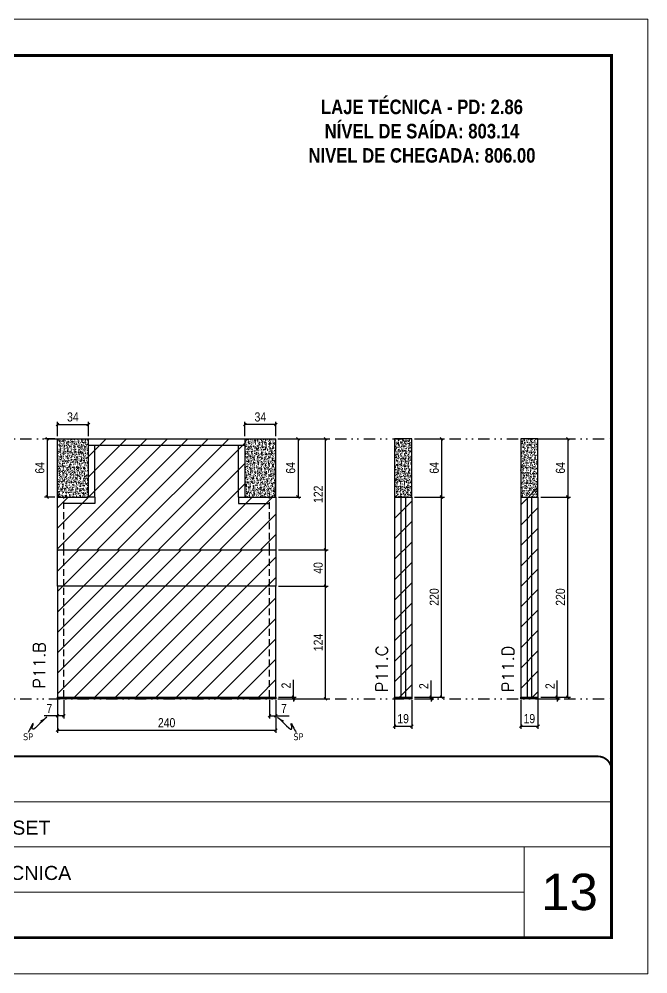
# Model space of a CAD drawing. Extents: x 808 to 7089, y -98 to 17032.
# Drawn here: x 1602 to 2293, y 12537 to 13587 of the extents above; entities that cross this region are included whole.
import ezdxf

# ---------------------------------------------------------------- set-up
doc = ezdxf.new("R2010")
doc.units = 0
for name, pattern in [('CONTINUO', [0]), ('DASHED', [0.75, 0.5, -0.25]), ('DIVIDE2', [0.625, 0.25, -0.125, 0, -0.125, 0, -0.125]), ('HIDDEN', [0.375, 0.25, -0.125])]:
    doc.linetypes.add(name, pattern=pattern)
for name, color, linetype, lineweight in [('CARIMBO', 255, 'Continuous', 9), ('Folhas', 255, 'Continuous', 9), ('REAPROVEITAMENTO', 251, 'Continuous', 9), ('SARRAFO DE PRESSAO', 251, 'DASHED', 9), ('Texto Seção', 7, 'Continuous', 15)]:
    doc.layers.add(name, color=color, linetype=linetype, lineweight=lineweight)
for name, color, linetype in [('COTA', 241, 'Continuous'), ('NOMENCLATURA', 7, 'Continuous'), ('Nível', 160, 'Continuous'), ('Painéis', 200, 'Continuous'), ('SARR_2.2x7', 40, 'Continuous'), ('Sarrafo de Pressão', 42, 'HIDDEN'), ('texto', 7, 'Continuous')]:
    doc.layers.add(name, color=color, linetype=linetype)
doc.styles.add('ARIAL', font='arial.ttf')
doc.styles.add('COTA TECNICA', font='techl___.ttf', dxfattribs={"height": 10})
doc.styles.add('COTA TECNICA-50', font='techl___.ttf', dxfattribs={"height": 10})
doc.styles.add('REGUA-120', font='ROMANS.shx', dxfattribs={"height": 15})
doc.styles.add('ROMANC', font='techb___.ttf', dxfattribs={"height": 2.5})
doc.styles.get("Standard").update_dxf_attribs({"font": 'arial.ttf'})
doc.dimstyles.new('COTA PAINEL-50', dxfattribs={"dimtxt": 10, "dimasz": 3, "dimexe": 3, "dimexo": 3, "dimgap": 3, "dimtad": 1, "dimdec": 1, "dimzin": 12, "dimdsep": 46, "dimtxsty": 'COTA TECNICA-50', "dimblk1": 'OBLIQUE', "dimblk2": 'OBLIQUE', "dimsah": 1, "dimcen": 0.9, "dimclrd": 4, "dimclre": 4, "dimclrt": 240, "dimadec": 1, "dimazin": 3, "dimtfac": 1, "dimtdec": 1, "dimtmove": 0, "dimatfit": 3, "dimfxl": 1, "dimtolj": 1, "dimtzin": 12, "dimarcsym": 0})
doc.dimstyles.new('PAINEL', dxfattribs={"dimtxt": 10, "dimasz": 3, "dimexe": 3, "dimexo": 3, "dimgap": 3, "dimtad": 1, "dimdec": 1, "dimzin": 12, "dimdsep": 46, "dimtxsty": 'COTA TECNICA', "dimblk1": 'OBLIQUE', "dimblk2": 'OBLIQUE', "dimsah": 1, "dimcen": 0.9, "dimclrd": 4, "dimclre": 4, "dimclrt": 240, "dimadec": 1, "dimazin": 3, "dimtfac": 1, "dimtdec": 1, "dimtmove": 0, "dimatfit": 3, "dimfxl": 1, "dimtolj": 1, "dimtzin": 12, "dimarcsym": 0})
doc.dimstyles.get("Standard").update_dxf_attribs({"dimtxt": 0.18, "dimasz": 0.18, "dimexe": 0.18, "dimexo": 0.0625, "dimgap": 0.09, "dimtad": 0, "dimtih": 1, "dimtoh": 1, "dimdec": 4, "dimzin": 0, "dimdsep": 46, "dimtxsty": 'Standard', "dimcen": 0.09, "dimadec": 0, "dimazin": 0, "dimtfac": 1, "dimtdec": 4, "dimtofl": 0, "dimtmove": 0, "dimatfit": 3, "dimfxl": 1, "dimtolj": 1, "dimtzin": 0, "dimarcsym": 0})
pattern_1 = [(50, (-18333.4216, 8792.1778), (5.4655401, -0.4781726), [0.5715, -6.2865]), (355, (-18333.4216, 8792.178), (-1.0573026, 5.7317054), [0.4572, -5.0292175]), (100.451445, (-18332.966, 8792.138), (4.4082374, 5.2535326), [0.4857003, -5.3427073]), (46.1842, (-18333.4216, 8793.702), (8.1323712, -1.2612698), [0.85725, -9.42975]), (96.635558, (-18332.744, 8793.597), (7.122124, 7.4227837), [0.7285507, -8.0140682]), (351.18415, (-18333.422, 8793.702), (7.122124, 7.4227837), [0.685799, -7.543792]), (21, (-18332.6596, 8793.3208), (4.5484317, -3.0679559), [0.5715, -6.2865]), (326, (-18332.6596, 8793.321), (1.8540609, 5.525639), [0.4572, -5.0292]), (71.451445, (-18332.2806, 8793.065), (6.4024926, 2.457683), [0.4857003, -5.3426981]), (37.5, (-18333.4216, 8792.1778), (0.0926581, 2.53665117), [0, -4.96824, 0, -5.1054, 0, -5.04825]), (7.5, (-18333.4216, 8792.1778), (2.00458988, 3.00541724), [0, -2.91084, 0, -4.85394, 0, -1.92405]), (327.5, (-18335.1209, 8792.1778), (4.06771786, -0.17186232), [0, -1.905, 0, -5.9436, 0, -7.8867]), (317.5, (-18335.883, 8792.1778), (4.44387544, 0.76279473), [0, -2.4765, 0, -3.94716, 0, -5.6007])]

# ---------------------------------------------------------------- blocks, each defined once
blk = doc.blocks.new('9999999999')
at = {"color": 30, "linetype": 'CONTINUO'}
for p, q in [((98564.6, 34379.6), (99584, 34379.6)), ((98564.6, 34329.8), (99488, 34329.8)), ((99584, 34329.8), (99488, 34329.8)), ((99488, 34329.8), (99488, 34230.2)), ((98564.6, 34280), (99488, 34280))]:
    blk.add_line(p, q, dxfattribs=at)
at = {"color": 30, "linetype": 'CONTINUO', "const_width": 2}
blk.add_lwpolyline([(99584, 34230.2), (99584, 34414.4, 0.414214), (99569, 34429.4), (98229, 34429.4, 0.414214), (98214, 34414.4), (98214, 34245.2, 0.414214), (98229, 34230.2), (99584, 34230.2)], format="xyb", dxfattribs=at)
at = {"layer": 'Folhas'}
blk.add_lwpolyline([(98139, 34190.2), (99624, 34190.2), (99624, 35240.2), (98139, 35240.2)], close=True, dxfattribs=at)
at = {"layer": 'Folhas', "color": 30, "const_width": 3}
blk.add_lwpolyline([(98214, 34230.2), (99584, 34230.2), (99584, 35200.2), (98214, 35200.2)], close=True, dxfattribs=at)
at = {"color": 7, "linetype": 'Continuous', "ltscale": 5, "style": 'ARIAL'}
for s, height, p in [('NIK SUNSET', 15.48, (98837.7, 34343.3)), ('LAJE TÉCNICA', 15.483, (98837.7, 34293.5))]:
    blk.add_text(s, height=height, dxfattribs=at).set_placement(p)
blk = doc.blocks.new('_Oblique')
at = {"color": 0, "linetype": 'ByBlock', "lineweight": -2}
blk.add_line((-0.5, -0.5), (0.5, 0.5), dxfattribs=at)
blk = doc.blocks.new('*D295')
at = {"layer": 'COTA', "color": 4, "lineweight": -2, "transparency": 16777216}
for p, q in [((1644.3, 12838.2), (1644.3, 12801.8)), ((1884.3, 12838.2), (1884.3, 12801.8)), ((1644.3, 12804.8), (1884.3, 12804.8))]:
    blk.add_line(p, q, dxfattribs=at)
at = {"layer": 'Defpoints', "color": 0, "transparency": 16777216}
for p in [(1644.3, 12841.2), (1884.3, 12841.2), (1884.3, 12804.8)]:
    blk.add_point(p, dxfattribs=at)
at = {"layer": 'COTA', "color": 4, "lineweight": -2, "transparency": 16777216, "xscale": 3, "yscale": 3, "zscale": 3, "rotation": 180}
blk.add_blockref('_Oblique', (1644.3, 12804.8), dxfattribs=at)
at = {"layer": 'COTA', "color": 4, "lineweight": -2, "transparency": 16777216, "xscale": 3, "yscale": 3, "zscale": 3}
blk.add_blockref('_Oblique', (1884.3, 12804.8), dxfattribs=at)
at = {"layer": 'COTA', "color": 240, "transparency": 16777216, "insert": (1764.3, 12812.9), "char_height": 10, "attachment_point": 5, "style": 'COTA TECNICA'}
blk.add_mtext('\\A1;240', dxfattribs=at)
blk = doc.blocks.new('*D296')
at = {"layer": 'COTA', "color": 4, "lineweight": -2, "transparency": 16777216}
for p, q in [((1644.3, 12836.2), (1644.3, 12817.7)), ((1651.3, 12838.2), (1651.3, 12817.7)), ((1644.3, 12820.7), (1629.6, 12820.7)), ((1651.3, 12820.7), (1644.3, 12820.7))]:
    blk.add_line(p, q, dxfattribs=at)
at = {"layer": 'Defpoints', "color": 0, "transparency": 16777216}
for p in [(1644.3, 12839.2), (1651.3, 12841.2), (1644.3, 12820.7)]:
    blk.add_point(p, dxfattribs=at)
at = {"layer": 'COTA', "color": 4, "lineweight": -2, "transparency": 16777216, "xscale": 3, "yscale": 3, "zscale": 3, "rotation": 180}
blk.add_blockref('_Oblique', (1644.3, 12820.7), dxfattribs=at)
at = {"layer": 'COTA', "color": 4, "lineweight": -2, "transparency": 16777216, "xscale": 3, "yscale": 3, "zscale": 3}
blk.add_blockref('_Oblique', (1651.3, 12820.7), dxfattribs=at)
at = {"layer": 'COTA', "color": 240, "transparency": 16777216, "insert": (1635.5, 12828.7), "char_height": 10, "attachment_point": 5, "style": 'COTA TECNICA-50'}
blk.add_mtext('\\A1;7', dxfattribs=at)
blk = doc.blocks.new('*D297')
at = {"layer": 'COTA', "color": 4, "lineweight": -2, "transparency": 16777216}
for p, q in [((1877.3, 12838.2), (1877.3, 12817.7)), ((1884.3, 12836.2), (1884.3, 12817.7)), ((1877.3, 12820.7), (1884.3, 12820.7)), ((1884.3, 12820.7), (1899.1, 12820.7))]:
    blk.add_line(p, q, dxfattribs=at)
at = {"layer": 'Defpoints', "color": 0, "transparency": 16777216}
for p in [(1877.3, 12841.2), (1884.3, 12839.2), (1884.3, 12820.7)]:
    blk.add_point(p, dxfattribs=at)
at = {"layer": 'COTA', "color": 4, "lineweight": -2, "transparency": 16777216, "xscale": 3, "yscale": 3, "zscale": 3, "rotation": 180}
blk.add_blockref('_Oblique', (1877.3, 12820.7), dxfattribs=at)
at = {"layer": 'COTA', "color": 4, "lineweight": -2, "transparency": 16777216, "xscale": 3, "yscale": 3, "zscale": 3}
blk.add_blockref('_Oblique', (1884.3, 12820.7), dxfattribs=at)
at = {"layer": 'COTA', "color": 240, "transparency": 16777216, "insert": (1893.2, 12828.7), "char_height": 10, "attachment_point": 5, "style": 'COTA TECNICA-50'}
blk.add_mtext('\\A1;7', dxfattribs=at)
blk = doc.blocks.new('*D298')
at = {"layer": 'COTA', "color": 4, "linetype": 'ByBlock', "lineweight": -2, "transparency": 16777216}
for p, q in [((1887.3, 12963.2), (1942, 12963.2)), ((1939, 12839.2), (1939, 12963.2)), ((1887.3, 12839.2), (1942, 12839.2))]:
    blk.add_line(p, q, dxfattribs=at)
at = {"layer": 'Defpoints', "color": 0, "linetype": 'ByBlock', "transparency": 16777216}
for p in [(1884.3, 12963.2), (1939, 12963.2), (1884.3, 12839.2)]:
    blk.add_point(p, dxfattribs=at)
at = {"layer": 'COTA', "color": 4, "linetype": 'ByBlock', "lineweight": -2, "transparency": 16777216, "xscale": 3, "yscale": 3, "zscale": 3}
for p, rotation in [((1939, 12963.2), 90), ((1939, 12839.2), 270)]:
    blk.add_blockref('_Oblique', p, dxfattribs=dict(at, rotation=rotation))
at = {"layer": 'COTA', "color": 240, "linetype": 'ByBlock', "transparency": 16777216, "insert": (1930.9, 12901.2), "char_height": 10, "attachment_point": 5, "rotation": 90, "style": 'COTA TECNICA'}
blk.add_mtext('\\A1;124', dxfattribs=at)
blk = doc.blocks.new('*D299')
at = {"layer": 'COTA', "color": 4, "lineweight": -2, "transparency": 16777216}
for p, q in [((1903.6, 12841.2), (1903.6, 12860)), ((1887.3, 12841.2), (1906.6, 12841.2)), ((1887.3, 12839.2), (1906.6, 12839.2)), ((1903.6, 12839.2), (1903.6, 12841.2)), ((1903.6, 12839.2), (1903.6, 12836.2))]:
    blk.add_line(p, q, dxfattribs=at)
at = {"layer": 'Defpoints', "color": 0, "transparency": 16777216}
for p in [(1884.3, 12841.2), (1884.3, 12839.2), (1903.6, 12839.2)]:
    blk.add_point(p, dxfattribs=at)
at = {"layer": 'COTA', "color": 4, "lineweight": -2, "transparency": 16777216, "xscale": 3, "yscale": 3, "zscale": 3}
for p, rotation in [((1903.6, 12841.2), 270), ((1903.6, 12839.2), 90)]:
    blk.add_blockref('_Oblique', p, dxfattribs=dict(at, rotation=rotation))
at = {"layer": 'COTA', "color": 240, "transparency": 16777216, "insert": (1895.6, 12853.9), "char_height": 10, "attachment_point": 5, "rotation": 90, "style": 'COTA TECNICA-50'}
blk.add_mtext('\\A1;2', dxfattribs=at)
blk = doc.blocks.new('*D300')
at = {"layer": 'COTA', "color": 4, "linetype": 'ByBlock', "lineweight": -2, "transparency": 16777216}
for p, q in [((1887.3, 12963.2), (1942, 12963.2)), ((1939, 12839.2), (1939, 12963.2)), ((1887.3, 12839.2), (1942, 12839.2))]:
    blk.add_line(p, q, dxfattribs=at)
at = {"layer": 'Defpoints', "color": 0, "linetype": 'ByBlock', "transparency": 16777216}
for p in [(1884.3, 12963.2), (1939, 12963.2), (1884.3, 12839.2)]:
    blk.add_point(p, dxfattribs=at)
at = {"layer": 'COTA', "color": 4, "linetype": 'ByBlock', "lineweight": -2, "transparency": 16777216, "xscale": 3, "yscale": 3, "zscale": 3}
for p, rotation in [((1939, 12963.2), 90), ((1939, 12839.2), 270)]:
    blk.add_blockref('_Oblique', p, dxfattribs=dict(at, rotation=rotation))
at = {"layer": 'COTA', "color": 240, "linetype": 'ByBlock', "transparency": 16777216, "insert": (1930.9, 12901.2), "char_height": 10, "attachment_point": 5, "rotation": 90, "style": 'COTA TECNICA'}
blk.add_mtext('\\A1;124', dxfattribs=at)
blk = doc.blocks.new('*D301')
at = {"layer": 'COTA', "color": 4, "lineweight": -2, "transparency": 16777216}
for p, q in [((1887.3, 13003.2), (1942, 13003.2)), ((1939, 12963.2), (1939, 13003.2)), ((1887.3, 12963.2), (1942, 12963.2))]:
    blk.add_line(p, q, dxfattribs=at)
at = {"layer": 'Defpoints', "color": 0, "transparency": 16777216}
for p in [(1884.3, 13003.2), (1939, 13003.2), (1884.3, 12963.2)]:
    blk.add_point(p, dxfattribs=at)
at = {"layer": 'COTA', "color": 4, "lineweight": -2, "transparency": 16777216, "xscale": 3, "yscale": 3, "zscale": 3}
for p, rotation in [((1939, 13003.2), 90), ((1939, 12963.2), 270)]:
    blk.add_blockref('_Oblique', p, dxfattribs=dict(at, rotation=rotation))
at = {"layer": 'COTA', "color": 240, "transparency": 16777216, "insert": (1930.9, 12983.2), "char_height": 10, "attachment_point": 5, "rotation": 90, "style": 'COTA TECNICA-50'}
blk.add_mtext('\\A1;40', dxfattribs=at)
blk = doc.blocks.new('*D302')
at = {"layer": 'COTA', "color": 4, "lineweight": -2, "transparency": 16777216}
for p, q in [((1887.3, 13125.2), (1942, 13125.2)), ((1939, 13003.2), (1939, 13125.2)), ((1887.3, 13003.2), (1942, 13003.2))]:
    blk.add_line(p, q, dxfattribs=at)
at = {"layer": 'Defpoints', "color": 0, "transparency": 16777216}
for p in [(1884.3, 13125.2), (1939, 13125.2), (1884.3, 13003.2)]:
    blk.add_point(p, dxfattribs=at)
at = {"layer": 'COTA', "color": 4, "lineweight": -2, "transparency": 16777216, "xscale": 3, "yscale": 3, "zscale": 3}
for p, rotation in [((1939, 13125.2), 90), ((1939, 13003.2), 270)]:
    blk.add_blockref('_Oblique', p, dxfattribs=dict(at, rotation=rotation))
at = {"layer": 'COTA', "color": 240, "transparency": 16777216, "insert": (1930.9, 13064.2), "char_height": 10, "attachment_point": 5, "rotation": 90, "style": 'COTA TECNICA-50'}
blk.add_mtext('\\A1;122', dxfattribs=at)
blk = doc.blocks.new('*D303')
at = {"layer": 'COTA', "color": 4, "lineweight": -2, "transparency": 16777216}
for p, q in [((2014.7, 12838.2), (2014.7, 12806.3)), ((2033.7, 12838.2), (2033.7, 12806.3)), ((2014.7, 12809.3), (2033.7, 12809.3))]:
    blk.add_line(p, q, dxfattribs=at)
at = {"layer": 'Defpoints', "color": 0, "transparency": 16777216}
for p in [(2014.7, 12841.2), (2033.7, 12841.2), (2033.7, 12809.3)]:
    blk.add_point(p, dxfattribs=at)
at = {"layer": 'COTA', "color": 4, "lineweight": -2, "transparency": 16777216, "xscale": 3, "yscale": 3, "zscale": 3, "rotation": 180}
blk.add_blockref('_Oblique', (2014.7, 12809.3), dxfattribs=at)
at = {"layer": 'COTA', "color": 4, "lineweight": -2, "transparency": 16777216, "xscale": 3, "yscale": 3, "zscale": 3}
blk.add_blockref('_Oblique', (2033.7, 12809.3), dxfattribs=at)
at = {"layer": 'COTA', "color": 240, "transparency": 16777216, "insert": (2024.2, 12817.4), "char_height": 10, "attachment_point": 5, "style": 'COTA TECNICA'}
blk.add_mtext('\\A1;19', dxfattribs=at)
blk = doc.blocks.new('*D304')
at = {"layer": 'COTA', "color": 4, "lineweight": -2, "transparency": 16777216}
for p, q in [((2054.9, 12841.2), (2054.9, 12859.3)), ((2036.7, 12841.2), (2057.9, 12841.2)), ((2036.7, 12839.2), (2057.9, 12839.2)), ((2054.9, 12839.2), (2054.9, 12841.2)), ((2054.9, 12839.2), (2054.9, 12836.2))]:
    blk.add_line(p, q, dxfattribs=at)
at = {"layer": 'Defpoints', "color": 0, "transparency": 16777216}
for p in [(2033.7, 12841.2), (2033.7, 12839.2), (2054.9, 12841.2)]:
    blk.add_point(p, dxfattribs=at)
at = {"layer": 'COTA', "color": 4, "lineweight": -2, "transparency": 16777216, "xscale": 3, "yscale": 3, "zscale": 3}
for p, rotation in [((2054.9, 12841.2), 270), ((2054.9, 12839.2), 90)]:
    blk.add_blockref('_Oblique', p, dxfattribs=dict(at, rotation=rotation))
at = {"layer": 'COTA', "color": 240, "transparency": 16777216, "insert": (2046.9, 12853.2), "char_height": 10, "attachment_point": 5, "rotation": 90, "style": 'COTA TECNICA-50'}
blk.add_mtext('\\A1;2', dxfattribs=at)
blk = doc.blocks.new('*D317')
at = {"layer": 'COTA', "color": 4, "linetype": 'ByBlock', "lineweight": -2, "transparency": 16777216}
for p, q in [((2036.7, 13125.2), (2069.5, 13125.2)), ((2066.5, 13125.2), (2066.5, 13061.1)), ((2036.7, 13061.1), (2069.5, 13061.1))]:
    blk.add_line(p, q, dxfattribs=at)
at = {"layer": 'Defpoints', "color": 0, "linetype": 'ByBlock', "transparency": 16777216}
for p in [(2033.7, 13125.2), (2033.7, 13061.1), (2066.5, 13061.1)]:
    blk.add_point(p, dxfattribs=at)
at = {"layer": 'COTA', "color": 4, "linetype": 'ByBlock', "lineweight": -2, "transparency": 16777216, "xscale": 3, "yscale": 3, "zscale": 3}
for p, rotation in [((2066.5, 13125.2), 90), ((2066.5, 13061.1), 270)]:
    blk.add_blockref('_Oblique', p, dxfattribs=dict(at, rotation=rotation))
at = {"layer": 'COTA', "color": 240, "linetype": 'ByBlock', "transparency": 16777216, "insert": (2058.4, 13093.2), "char_height": 10, "attachment_point": 5, "rotation": 90, "style": 'COTA TECNICA'}
blk.add_mtext('\\A1;64', dxfattribs=at)
blk = doc.blocks.new('*D318')
at = {"layer": 'COTA', "color": 4, "lineweight": -2, "transparency": 16777216}
for p, q in [((2036.7, 13061.2), (2069.5, 13061.2)), ((2066.5, 12841.2), (2066.5, 13061.2)), ((2036.7, 12841.2), (2069.5, 12841.2))]:
    blk.add_line(p, q, dxfattribs=at)
at = {"layer": 'Defpoints', "color": 0, "transparency": 16777216}
for p in [(2033.7, 13061.2), (2066.5, 13061.2), (2033.7, 12841.2)]:
    blk.add_point(p, dxfattribs=at)
at = {"layer": 'COTA', "color": 4, "lineweight": -2, "transparency": 16777216, "xscale": 3, "yscale": 3, "zscale": 3}
for p, rotation in [((2066.5, 13061.2), 90), ((2066.5, 12841.2), 270)]:
    blk.add_blockref('_Oblique', p, dxfattribs=dict(at, rotation=rotation))
at = {"layer": 'COTA', "color": 240, "transparency": 16777216, "insert": (2058.4, 12951.2), "char_height": 10, "attachment_point": 5, "rotation": 90, "style": 'COTA TECNICA-50'}
blk.add_mtext('\\A1;220', dxfattribs=at)
blk = doc.blocks.new('*D319')
at = {"layer": 'COTA', "color": 4, "lineweight": -2, "transparency": 16777216}
for p, q in [((1850.3, 13128.2), (1850.3, 13144)), ((1884.3, 13141), (1850.3, 13141)), ((1884.3, 13128.2), (1884.3, 13144))]:
    blk.add_line(p, q, dxfattribs=at)
at = {"layer": 'Defpoints', "color": 0, "transparency": 16777216}
for p in [(1850.3, 13141), (1850.3, 13125.2), (1884.3, 13125.2)]:
    blk.add_point(p, dxfattribs=at)
at = {"layer": 'COTA', "color": 4, "lineweight": -2, "transparency": 16777216, "xscale": 3, "yscale": 3, "zscale": 3, "rotation": 180}
blk.add_blockref('_Oblique', (1850.3, 13141), dxfattribs=at)
at = {"layer": 'COTA', "color": 4, "lineweight": -2, "transparency": 16777216, "xscale": 3, "yscale": 3, "zscale": 3}
blk.add_blockref('_Oblique', (1884.3, 13141), dxfattribs=at)
at = {"layer": 'COTA', "color": 240, "transparency": 16777216, "insert": (1867.3, 13149.2), "char_height": 10, "attachment_point": 5, "style": 'COTA TECNICA'}
blk.add_mtext('\\A1;34', dxfattribs=at)
blk = doc.blocks.new('*D320')
at = {"layer": 'COTA', "color": 4, "lineweight": -2, "transparency": 16777216}
for p, q in [((1644.3, 13128.2), (1644.3, 13144)), ((1644.3, 13141), (1678.3, 13141)), ((1678.3, 13128.2), (1678.3, 13144))]:
    blk.add_line(p, q, dxfattribs=at)
at = {"layer": 'Defpoints', "color": 0, "transparency": 16777216}
for p in [(1678.3, 13141), (1644.3, 13125.2), (1678.3, 13125.2)]:
    blk.add_point(p, dxfattribs=at)
at = {"layer": 'COTA', "color": 4, "lineweight": -2, "transparency": 16777216, "xscale": 3, "yscale": 3, "zscale": 3, "rotation": 180}
blk.add_blockref('_Oblique', (1644.3, 13141), dxfattribs=at)
at = {"layer": 'COTA', "color": 4, "lineweight": -2, "transparency": 16777216, "xscale": 3, "yscale": 3, "zscale": 3}
blk.add_blockref('_Oblique', (1678.3, 13141), dxfattribs=at)
at = {"layer": 'COTA', "color": 240, "transparency": 16777216, "insert": (1661.3, 13149.2), "char_height": 10, "attachment_point": 5, "style": 'COTA TECNICA'}
blk.add_mtext('\\A1;34', dxfattribs=at)
blk = doc.blocks.new('*D305')
at = {"layer": 'COTA', "color": 4, "lineweight": -2, "transparency": 16777216}
for p, q in [((2153.4, 12838.2), (2153.4, 12806.3)), ((2172.4, 12838.2), (2172.4, 12806.3)), ((2153.4, 12809.3), (2172.4, 12809.3))]:
    blk.add_line(p, q, dxfattribs=at)
at = {"layer": 'Defpoints', "color": 0, "transparency": 16777216}
for p in [(2153.4, 12841.2), (2172.4, 12841.2), (2172.4, 12809.3)]:
    blk.add_point(p, dxfattribs=at)
at = {"layer": 'COTA', "color": 4, "lineweight": -2, "transparency": 16777216, "xscale": 3, "yscale": 3, "zscale": 3, "rotation": 180}
blk.add_blockref('_Oblique', (2153.4, 12809.3), dxfattribs=at)
at = {"layer": 'COTA', "color": 4, "lineweight": -2, "transparency": 16777216, "xscale": 3, "yscale": 3, "zscale": 3}
blk.add_blockref('_Oblique', (2172.4, 12809.3), dxfattribs=at)
at = {"layer": 'COTA', "color": 240, "transparency": 16777216, "insert": (2162.9, 12817.4), "char_height": 10, "attachment_point": 5, "style": 'COTA TECNICA'}
blk.add_mtext('\\A1;19', dxfattribs=at)
blk = doc.blocks.new('*D306')
at = {"layer": 'COTA', "color": 4, "lineweight": -2, "transparency": 16777216}
for p, q in [((2193.6, 12841.2), (2193.6, 12859.3)), ((2175.4, 12841.2), (2196.6, 12841.2)), ((2175.4, 12839.2), (2196.6, 12839.2)), ((2193.6, 12839.2), (2193.6, 12841.2)), ((2193.6, 12839.2), (2193.6, 12836.2))]:
    blk.add_line(p, q, dxfattribs=at)
at = {"layer": 'Defpoints', "color": 0, "transparency": 16777216}
for p in [(2172.4, 12841.2), (2172.4, 12839.2), (2193.6, 12841.2)]:
    blk.add_point(p, dxfattribs=at)
at = {"layer": 'COTA', "color": 4, "lineweight": -2, "transparency": 16777216, "xscale": 3, "yscale": 3, "zscale": 3}
for p, rotation in [((2193.6, 12841.2), 270), ((2193.6, 12839.2), 90)]:
    blk.add_blockref('_Oblique', p, dxfattribs=dict(at, rotation=rotation))
at = {"layer": 'COTA', "color": 240, "transparency": 16777216, "insert": (2185.6, 12853.2), "char_height": 10, "attachment_point": 5, "rotation": 90, "style": 'COTA TECNICA-50'}
blk.add_mtext('\\A1;2', dxfattribs=at)
blk = doc.blocks.new('*D321')
at = {"layer": 'COTA', "color": 4, "linetype": 'ByBlock', "lineweight": -2, "transparency": 16777216}
for p, q in [((2175.4, 13125.2), (2208.2, 13125.2)), ((2205.2, 13125.2), (2205.2, 13061.1)), ((2175.4, 13061.1), (2208.2, 13061.1))]:
    blk.add_line(p, q, dxfattribs=at)
at = {"layer": 'Defpoints', "color": 0, "linetype": 'ByBlock', "transparency": 16777216}
for p in [(2172.4, 13125.2), (2172.4, 13061.1), (2205.2, 13061.1)]:
    blk.add_point(p, dxfattribs=at)
at = {"layer": 'COTA', "color": 4, "linetype": 'ByBlock', "lineweight": -2, "transparency": 16777216, "xscale": 3, "yscale": 3, "zscale": 3}
for p, rotation in [((2205.2, 13125.2), 90), ((2205.2, 13061.1), 270)]:
    blk.add_blockref('_Oblique', p, dxfattribs=dict(at, rotation=rotation))
at = {"layer": 'COTA', "color": 240, "linetype": 'ByBlock', "transparency": 16777216, "insert": (2197.1, 13093.2), "char_height": 10, "attachment_point": 5, "rotation": 90, "style": 'COTA TECNICA'}
blk.add_mtext('\\A1;64', dxfattribs=at)
blk = doc.blocks.new('*D322')
at = {"layer": 'COTA', "color": 4, "lineweight": -2, "transparency": 16777216}
for p, q in [((2175.4, 13061.2), (2208.2, 13061.2)), ((2205.2, 12841.2), (2205.2, 13061.2)), ((2175.4, 12841.2), (2208.2, 12841.2))]:
    blk.add_line(p, q, dxfattribs=at)
at = {"layer": 'Defpoints', "color": 0, "transparency": 16777216}
for p in [(2172.4, 13061.2), (2205.2, 13061.2), (2172.4, 12841.2)]:
    blk.add_point(p, dxfattribs=at)
at = {"layer": 'COTA', "color": 4, "lineweight": -2, "transparency": 16777216, "xscale": 3, "yscale": 3, "zscale": 3}
for p, rotation in [((2205.2, 13061.2), 90), ((2205.2, 12841.2), 270)]:
    blk.add_blockref('_Oblique', p, dxfattribs=dict(at, rotation=rotation))
at = {"layer": 'COTA', "color": 240, "transparency": 16777216, "insert": (2197.1, 12951.2), "char_height": 10, "attachment_point": 5, "rotation": 90, "style": 'COTA TECNICA-50'}
blk.add_mtext('\\A1;220', dxfattribs=at)
blk = doc.blocks.new('*D323')
at = {"layer": 'COTA', "color": 4, "lineweight": -2, "transparency": 16777216}
for p, q in [((1887.3, 13125.2), (1911.7, 13125.2)), ((1908.7, 13125.2), (1908.7, 13061.2)), ((1887.3, 13061.2), (1911.7, 13061.2))]:
    blk.add_line(p, q, dxfattribs=at)
at = {"layer": 'Defpoints', "color": 0, "transparency": 16777216}
for p in [(1884.3, 13125.2), (1884.3, 13061.2), (1908.7, 13061.2)]:
    blk.add_point(p, dxfattribs=at)
at = {"layer": 'COTA', "color": 4, "lineweight": -2, "transparency": 16777216, "xscale": 3, "yscale": 3, "zscale": 3}
for p, rotation in [((1908.7, 13125.2), 90), ((1908.7, 13061.2), 270)]:
    blk.add_blockref('_Oblique', p, dxfattribs=dict(at, rotation=rotation))
at = {"layer": 'COTA', "color": 240, "transparency": 16777216, "insert": (1900.6, 13093.2), "char_height": 10, "attachment_point": 5, "rotation": 90, "style": 'COTA TECNICA'}
blk.add_mtext('\\A1;64', dxfattribs=at)
blk = doc.blocks.new('*D324')
at = {"layer": 'COTA', "color": 4, "lineweight": -2, "transparency": 16777216}
for p, q in [((1641.3, 13125.2), (1630.1, 13125.2)), ((1633.1, 13125.2), (1633.1, 13061.2)), ((1641.3, 13061.2), (1630.1, 13061.2))]:
    blk.add_line(p, q, dxfattribs=at)
at = {"layer": 'Defpoints', "color": 0, "transparency": 16777216}
for p in [(1644.3, 13125.2), (1633.1, 13061.2), (1644.3, 13061.2)]:
    blk.add_point(p, dxfattribs=at)
at = {"layer": 'COTA', "color": 4, "lineweight": -2, "transparency": 16777216, "xscale": 3, "yscale": 3, "zscale": 3}
for p, rotation in [((1633.1, 13125.2), 90), ((1633.1, 13061.2), 270)]:
    blk.add_blockref('_Oblique', p, dxfattribs=dict(at, rotation=rotation))
at = {"layer": 'COTA', "color": 240, "transparency": 16777216, "insert": (1625, 13093.2), "char_height": 10, "attachment_point": 5, "rotation": 90, "style": 'COTA TECNICA'}
blk.add_mtext('\\A1;64', dxfattribs=at)

msp = doc.modelspace()

# ---------------------------------------------------------------- hatches: boundary and pattern name
at = {"layer": 'COTA', "linetype": 'ByBlock'}
h = msp.add_hatch(dxfattribs=at)
h.set_pattern_fill('AR-CONC', color=256, scale=0.03)
h.set_pattern_definition(pattern_1)
h.paths.add_polyline_path([(1678.33, 13125.17), (1644.33, 13125.17), (1644.33, 13061.17), (1678.33, 13061.17)])
h = msp.add_hatch(dxfattribs=at)
h.set_pattern_fill('AR-CONC', color=256, scale=0.03)
h.set_pattern_definition(pattern_1)
h.paths.add_polyline_path([(1884.33, 13125.17), (1850.33, 13125.17), (1850.33, 13061.17), (1884.33, 13061.17)])
h = msp.add_hatch(dxfattribs=at)
h.set_pattern_fill('AR-CONC', color=256, scale=0.03)
h.set_pattern_definition([(50, (-7074.4487, 9013.1733), (5.46554, -0.4781726), [0.5715, -6.2865]), (355, (-7074.4487, 9013.1733), (-1.0573026, 5.7317054), [0.4572, -5.0292175]), (100.451445, (-7073.993, 9013.1335), (4.4082374, 5.2535326), [0.4857003, -5.3427073]), (46.1842, (-7074.449, 9014.697), (8.132371, -1.26127), [0.85725, -9.42975]), (96.63556, (-7073.771, 9014.592), (7.122124, 7.422784), [0.728551, -8.014068]), (351.18415, (-7074.449, 9014.697), (7.122124, 7.422784), [0.685799, -7.543792]), (21, (-7073.6867, 9014.3163), (4.5484317, -3.067956), [0.5715, -6.2865]), (326, (-7073.6867, 9014.3163), (1.854061, 5.525639), [0.4572, -5.0292]), (71.451445, (-7073.3077, 9014.0606), (6.4024926, 2.457683), [0.4857003, -5.342698]), (37.5, (-7074.4487, 9013.1733), (0.0926581, 2.53665117), [0, -4.96824, 0, -5.1054, 0, -5.04825]), (7.5, (-7074.4487, 9013.1733), (2.0045899, 3.00541724), [0, -2.91084, 0, -4.85394, 0, -1.92405]), (327.5, (-7076.148, 9013.1733), (4.06771786, -0.1718623), [0, -1.905, 0, -5.9436, 0, -7.8867]), (317.5, (-7076.91, 9013.1733), (4.4438754, 0.7627947), [0, -2.4765, 0, -3.94716, 0, -5.6007])])
h.paths.add_polyline_path([(2033.67, 13125.17), (2014.67, 13125.17), (2014.67, 13061.14), (2033.67, 13061.14)])
h = msp.add_hatch(dxfattribs=at)
h.set_pattern_fill('AR-CONC', color=256, scale=0.03)
h.set_pattern_definition([(50, (-6935.733, 9028.1733), (5.46554, -0.4781726), [0.5715, -6.2865]), (355, (-6935.733, 9028.1733), (-1.0573026, 5.7317054), [0.4572, -5.0292175]), (100.451445, (-6935.2774, 9028.1335), (4.4082374, 5.2535326), [0.4857003, -5.3427073]), (46.1842, (-6935.733, 9029.697), (8.132371, -1.26127), [0.85725, -9.42975]), (96.63556, (-6935.055, 9029.592), (7.122124, 7.422784), [0.728551, -8.014068]), (351.18415, (-6935.733, 9029.697), (7.122124, 7.422784), [0.685799, -7.543792]), (21, (-6934.971, 9029.3163), (4.5484317, -3.067956), [0.5715, -6.2865]), (326, (-6934.971, 9029.3163), (1.854061, 5.525639), [0.4572, -5.0292]), (71.451445, (-6934.592, 9029.0606), (6.4024926, 2.457683), [0.4857003, -5.342698]), (37.5, (-6935.7329, 9028.1733), (0.0926581, 2.53665117), [0, -4.96824, 0, -5.1054, 0, -5.04825]), (7.5, (-6935.733, 9028.1733), (2.0045899, 3.00541724), [0, -2.91084, 0, -4.85394, 0, -1.92405]), (327.5, (-6937.4321, 9028.1733), (4.06771786, -0.1718623), [0, -1.905, 0, -5.9436, 0, -7.8867]), (317.5, (-6938.194, 9028.1733), (4.4438754, 0.7627947), [0, -2.4765, 0, -3.94716, 0, -5.6007])])
h.paths.add_polyline_path([(2172.39, 13125.17), (2153.39, 13125.17), (2153.39, 13061.17), (2172.39, 13061.17)])
at = {"layer": 'REAPROVEITAMENTO'}
h = msp.add_hatch(dxfattribs=at)
h.set_pattern_fill('ANSI31', color=256, scale=5)
h.paths.add_polyline_path([(1884.33, 13061.17), (1850.33, 13061.17), (1850.33, 13125.17), (1678.33, 13125.17), (1678.33, 13061.17), (1644.33, 13061.17), (1644.33, 13003.17), (1884.33, 13003.17)])
at = {"layer": 'REAPROVEITAMENTO', "linetype": 'ByBlock'}
h = msp.add_hatch(dxfattribs=at)
h.set_pattern_fill('ANSI31', color=256, scale=5, style=2)
h.set_pattern_definition([(45, (-1432.785, 3853.763), (-11.22532, 11.22532), [])])
h.paths.add_polyline_path([(2172.39, 12841.17), (2172.39, 13076.17), (2153.39, 13076.17), (2153.39, 12841.17)])
h = msp.add_hatch(dxfattribs=at)
h.set_pattern_fill('ANSI31', color=256, scale=5, style=2)
h.set_pattern_definition([(45, (-1571.501, 3838.763), (-11.22532, 11.22532), [])])
h.paths.add_polyline_path([(2033.67, 12841.17), (2033.67, 13061.17), (2014.67, 13061.17), (2014.67, 12841.17)])
h = msp.add_hatch(dxfattribs=at)
h.set_pattern_fill('ANSI31', color=256, scale=5, style=2)
h.set_pattern_definition([(45, (-1941.847, 3780.763), (-11.22532, 11.22532), [])])
h.paths.add_polyline_path([(1884.33, 13003.17), (1644.33, 13003.17), (1644.33, 12841.17), (1884.33, 12841.17)])

# ---------------------------------------------------------------- linework, layer by layer
at = {"layer": 'COTA', "linetype": 'ByBlock'}
for p, q in [((1644.33, 13061.17), (1644.33, 13125.17)), ((1644.33, 13125.17), (1678.33, 13125.17)), ((1850.33, 13125.17), (1884.33, 13125.17)), ((1884.33, 13125.17), (1884.33, 13125.17)), ((1884.33, 13061.17), (1884.33, 13125.17))]:
    msp.add_line(p, q, dxfattribs=at)
for points in [[(2014.67, 13061.14), (2033.67, 13061.14), (2033.67, 13125.17), (2014.67, 13125.17)], [(2153.39, 13061.14), (2172.39, 13061.14), (2172.39, 13125.17), (2153.39, 13125.17)]]:
    msp.add_lwpolyline(points, close=True, dxfattribs=at)
at = {"layer": 'Nível', "color": 4, "linetype": 'DIVIDE2', "ltscale": 50}
for p, q in [((1194.64, 13125.17), (2253.17, 13125.17)), ((1194.64, 12839.17), (2253.17, 12839.17))]:
    msp.add_line(p, q, dxfattribs=at)
at = {"layer": 'Painéis'}
for p, q in [((1678.33, 13061.17), (1678.33, 13125.17)), ((1678.33, 13125.17), (1850.33, 13125.17)), ((1850.33, 13125.17), (1850.33, 13061.17)), ((1644.33, 12963.17), (1644.33, 13061.17)), ((1644.33, 13061.17), (1678.33, 13061.17)), ((1850.33, 13061.17), (1884.33, 13061.17)), ((1884.33, 13061.17), (1884.33, 12963.17)), ((2014.67, 13061.17), (2033.67, 13061.17)), ((2014.67, 13061.14), (2014.67, 12841.17)), ((2033.67, 13061.14), (2033.67, 12841.17)), ((2153.39, 13061.17), (2172.39, 13061.17)), ((2153.39, 13061.14), (2153.39, 12841.17)), ((2172.39, 13061.14), (2172.39, 12841.17)), ((1644.33, 13003.17), (1884.33, 13003.17)), ((1884.33, 12963.17), (1644.33, 12963.17)), ((2014.67, 12841.17), (2033.67, 12841.17)), ((2014.67, 12841.17), (2033.67, 12841.17)), ((2014.67, 12839.17), (2014.67, 12841.17)), ((2033.67, 12839.17), (2014.67, 12839.17)), ((2033.67, 12841.17), (2033.67, 12839.17)), ((2153.39, 12841.17), (2172.39, 12841.17)), ((2153.39, 12841.17), (2172.39, 12841.17)), ((2153.39, 12839.17), (2153.39, 12841.17)), ((2172.39, 12839.17), (2153.39, 12839.17)), ((2172.39, 12841.17), (2172.39, 12839.17))]:
    msp.add_line(p, q, dxfattribs=at)
for points in [[(1884.33, 12963.17), (1644.33, 12963.17), (1644.33, 12841.17), (1884.33, 12841.17)], [(1884.33, 12839.17), (1644.33, 12839.17), (1644.33, 12841.17), (1884.33, 12841.17)]]:
    msp.add_lwpolyline(points, close=True, dxfattribs=at)
at = {"layer": 'SARR_2.2x7'}
for p, q in [((1678.33, 13118.17), (1850.33, 13118.17)), ((1685.33, 13061.17), (1685.33, 13118.17)), ((1843.33, 13061.17), (1843.33, 13118.17)), ((1685.33, 13054.17), (1651.33, 13054.17)), ((1685.33, 13061.17), (1678.33, 13061.17)), ((1685.33, 13061.17), (1685.33, 13054.17)), ((1843.33, 13061.17), (1850.33, 13061.17)), ((1843.33, 13061.17), (1843.33, 13054.17)), ((1843.33, 13054.17), (1877.33, 13054.17)), ((2021.67, 13061.17), (2021.67, 12841.17)), ((2026.67, 13061.17), (2026.67, 12841.17)), ((2160.39, 13061.17), (2160.39, 12841.17)), ((2165.39, 13061.17), (2165.39, 12841.17))]:
    msp.add_line(p, q, dxfattribs=at)
at = {"layer": 'Sarrafo de Pressão', "ltscale": 30}
for p, q in [((1651.33, 13003.17), (1651.33, 13061.17)), ((1877.33, 13003.17), (1877.33, 13061.17)), ((1651.33, 12963.17), (1651.33, 13003.17)), ((1877.33, 12963.17), (1877.33, 13003.17)), ((1651.33, 12841.17), (1651.33, 12963.17)), ((1877.33, 12841.17), (1877.33, 12963.17))]:
    msp.add_line(p, q, dxfattribs=at)

# ---------------------------------------------------------------- block references
at = {"layer": 'SARRAFO DE PRESSAO', "color": 6, "linetype": 'ByBlock'}
msp.add_blockref('9999999999', (-97330.81, -21653.45), dxfattribs=at)

# ---------------------------------------------------------------- texts
at = {"layer": 'CARIMBO', "style": 'ARIAL'}
msp.add_text('13', height=40, dxfattribs=at).set_placement((2176.03, 12606.9))
at = {"layer": 'NOMENCLATURA', "color": 2, "insert": (2044.91, 13524.89), "char_height": 16, "attachment_point": 2, "style": 'ROMANC'}
msp.add_mtext_dynamic_manual_height_columns('\\PLAJE TÉCNICA - PD: 2.86\\PNÍVEL DE SAÍDA: 803.14\\PNIVEL DE CHEGADA: 806.00', width=328.3607, gutter_width=1, heights=[0], dxfattribs=at)
at = {"layer": 'texto', "color": 0, "char_height": 7.5, "attachment_point": 5}
for insert in [(1612.08, 12797.49), (1909.1, 12797.49)]:
    msp.add_mtext('{\\fTahoma|b0|i0|c0|p34;\\C4;SP}', dxfattribs=dict(at, insert=insert))
at = {"layer": 'Texto Seção', "char_height": 13, "width": 285.3299, "attachment_point": 7, "rotation": 90, "style": 'REGUA-120'}
for s, insert in [('P11.B', (1630.86, 12850.42)), ('P11.C', (2007.24, 12846.58)), ('P11.D', (2145.95, 12846.58))]:
    msp.add_mtext(s, dxfattribs=dict(at, insert=insert))

# ---------------------------------------------------------------- dimensions: what is measured, and where the dimension line sits
at = {"layer": 'COTA'}
for base, p1, p2, dimstyle, picture, middle in [((1678.33, 13140.95), (1644.33, 13125.17), (1678.33, 13125.17), 'PAINEL', '*D320', (1661.33, 13149.17)), ((1850.33, 13140.95), (1884.33, 13125.17), (1850.33, 13125.17), 'PAINEL', '*D319', (1867.33, 13149.17)), ((1884.33, 12820.66), (1877.33, 12841.17), (1884.33, 12839.17), 'COTA PAINEL-50', '*D297', (1893.19, 12828.73))]:
    dim = msp.add_linear_dim(base=base, p1=p1, p2=p2, dimstyle=dimstyle, dxfattribs=at)
    dim.commit()
    dim.dimension.update_dxf_attribs({"geometry": picture, "text_midpoint": middle})
for base, p1, p2, angle, dimstyle, picture, middle in [((1633.14, 13061.17), (1644.33, 13125.17), (1644.33, 13061.17), 90, 'PAINEL', '*D324', (1625.04, 13093.17)), ((1938.97, 13125.17), (1884.33, 13003.17), (1884.33, 13125.17), 90, 'COTA PAINEL-50', '*D302', (1930.91, 13064.17)), ((1908.69, 13061.17), (1884.33, 13125.17), (1884.33, 13061.17), 90, 'PAINEL', '*D323', (1900.59, 13093.17)), ((2066.53, 13061.17), (2033.67, 12841.17), (2033.67, 13061.17), 90, 'COTA PAINEL-50', '*D318', (2058.43, 12951.17)), ((2205.24, 13061.17), (2172.39, 12841.17), (2172.39, 13061.17), 90, 'COTA PAINEL-50', '*D322', (2197.14, 12951.17)), ((1938.97, 13003.17), (1884.33, 12963.17), (1884.33, 13003.17), 90, 'COTA PAINEL-50', '*D301', (1930.87, 12983.17)), ((1644.33, 12820.66), (1651.33, 12841.17), (1644.33, 12839.17), 180, 'COTA PAINEL-50', '*D296', (1635.46, 12828.73))]:
    dim = msp.add_linear_dim(base=base, p1=p1, p2=p2, angle=angle, dimstyle=dimstyle, dxfattribs=at)
    dim.commit()
    dim.dimension.update_dxf_attribs({"geometry": picture, "text_midpoint": middle})
at = {"layer": 'COTA', "linetype": 'ByBlock'}
for base, p1, p2, picture, middle in [((2066.53, 13061.14), (2033.67, 13125.17), (2033.67, 13061.14), '*D317', (2058.43, 13093.15)), ((2205.24, 13061.14), (2172.39, 13125.17), (2172.39, 13061.14), '*D321', (2197.14, 13093.15))]:
    dim = msp.add_linear_dim(base=base, p1=p1, p2=p2, angle=90, dimstyle='PAINEL', dxfattribs=at)
    dim.commit()
    dim.dimension.update_dxf_attribs({"geometry": picture, "text_midpoint": middle})
for picture in ['*D298', '*D300']:
    dim = msp.add_aligned_dim(p1=(1884.33, 12839.17), p2=(1884.33, 12963.17), distance=-54.64, dimstyle='PAINEL', dxfattribs=at)
    dim.commit()
    dim.dimension.update_dxf_attribs({"geometry": picture, "text_midpoint": (1930.9, 12901.17)})
at = {"layer": 'COTA'}
for base, p1, p2, picture, middle in [((1903.59, 12839.17), (1884.33, 12841.17), (1884.33, 12839.17), '*D299', (1903.59, 12853.91)), ((2054.87, 12841.17), (2033.67, 12839.17), (2033.67, 12841.17), '*D304', (2054.87, 12853.22)), ((2193.58, 12841.17), (2172.39, 12839.17), (2172.39, 12841.17), '*D306', (2193.58, 12853.22))]:
    dim = msp.add_linear_dim(base=base, p1=p1, p2=p2, angle=90, dimstyle='COTA PAINEL-50', dxfattribs=at)
    dim.commit()
    dim.dimension.update_dxf_attribs({"geometry": picture, "text_midpoint": middle, "dimtype": 160})
for base, p1, p2, picture, middle in [((1884.33, 12804.8), (1644.33, 12841.17), (1884.33, 12841.17), '*D295', (1764.33, 12812.91)), ((2033.67, 12809.27), (2014.67, 12841.17), (2033.67, 12841.17), '*D303', (2024.17, 12817.36)), ((2172.39, 12809.27), (2153.39, 12841.17), (2172.39, 12841.17), '*D305', (2162.89, 12817.36))]:
    dim = msp.add_linear_dim(base=base, p1=p1, p2=p2, dimstyle='PAINEL', override={"dimarcsym": 2}, dxfattribs=at)
    dim.commit()
    dim.dimension.update_dxf_attribs({"geometry": picture, "text_midpoint": middle})

# ---------------------------------------------------------------- leaders
at = {"layer": 'COTA', "path_type": 1}
for points in [[(1632.5, 12818.98), (1616.71, 12807.15), (1617.64, 12811.96), (1612.09, 12802.18)], [(1886.16, 12818.98), (1901.94, 12807.15), (1901.02, 12811.96), (1906.57, 12802.18)]]:
    msp.add_leader(points, dimstyle='Standard', override={"dimasz": 8}, dxfattribs=at)

doc.saveas('drawing.dxf')
